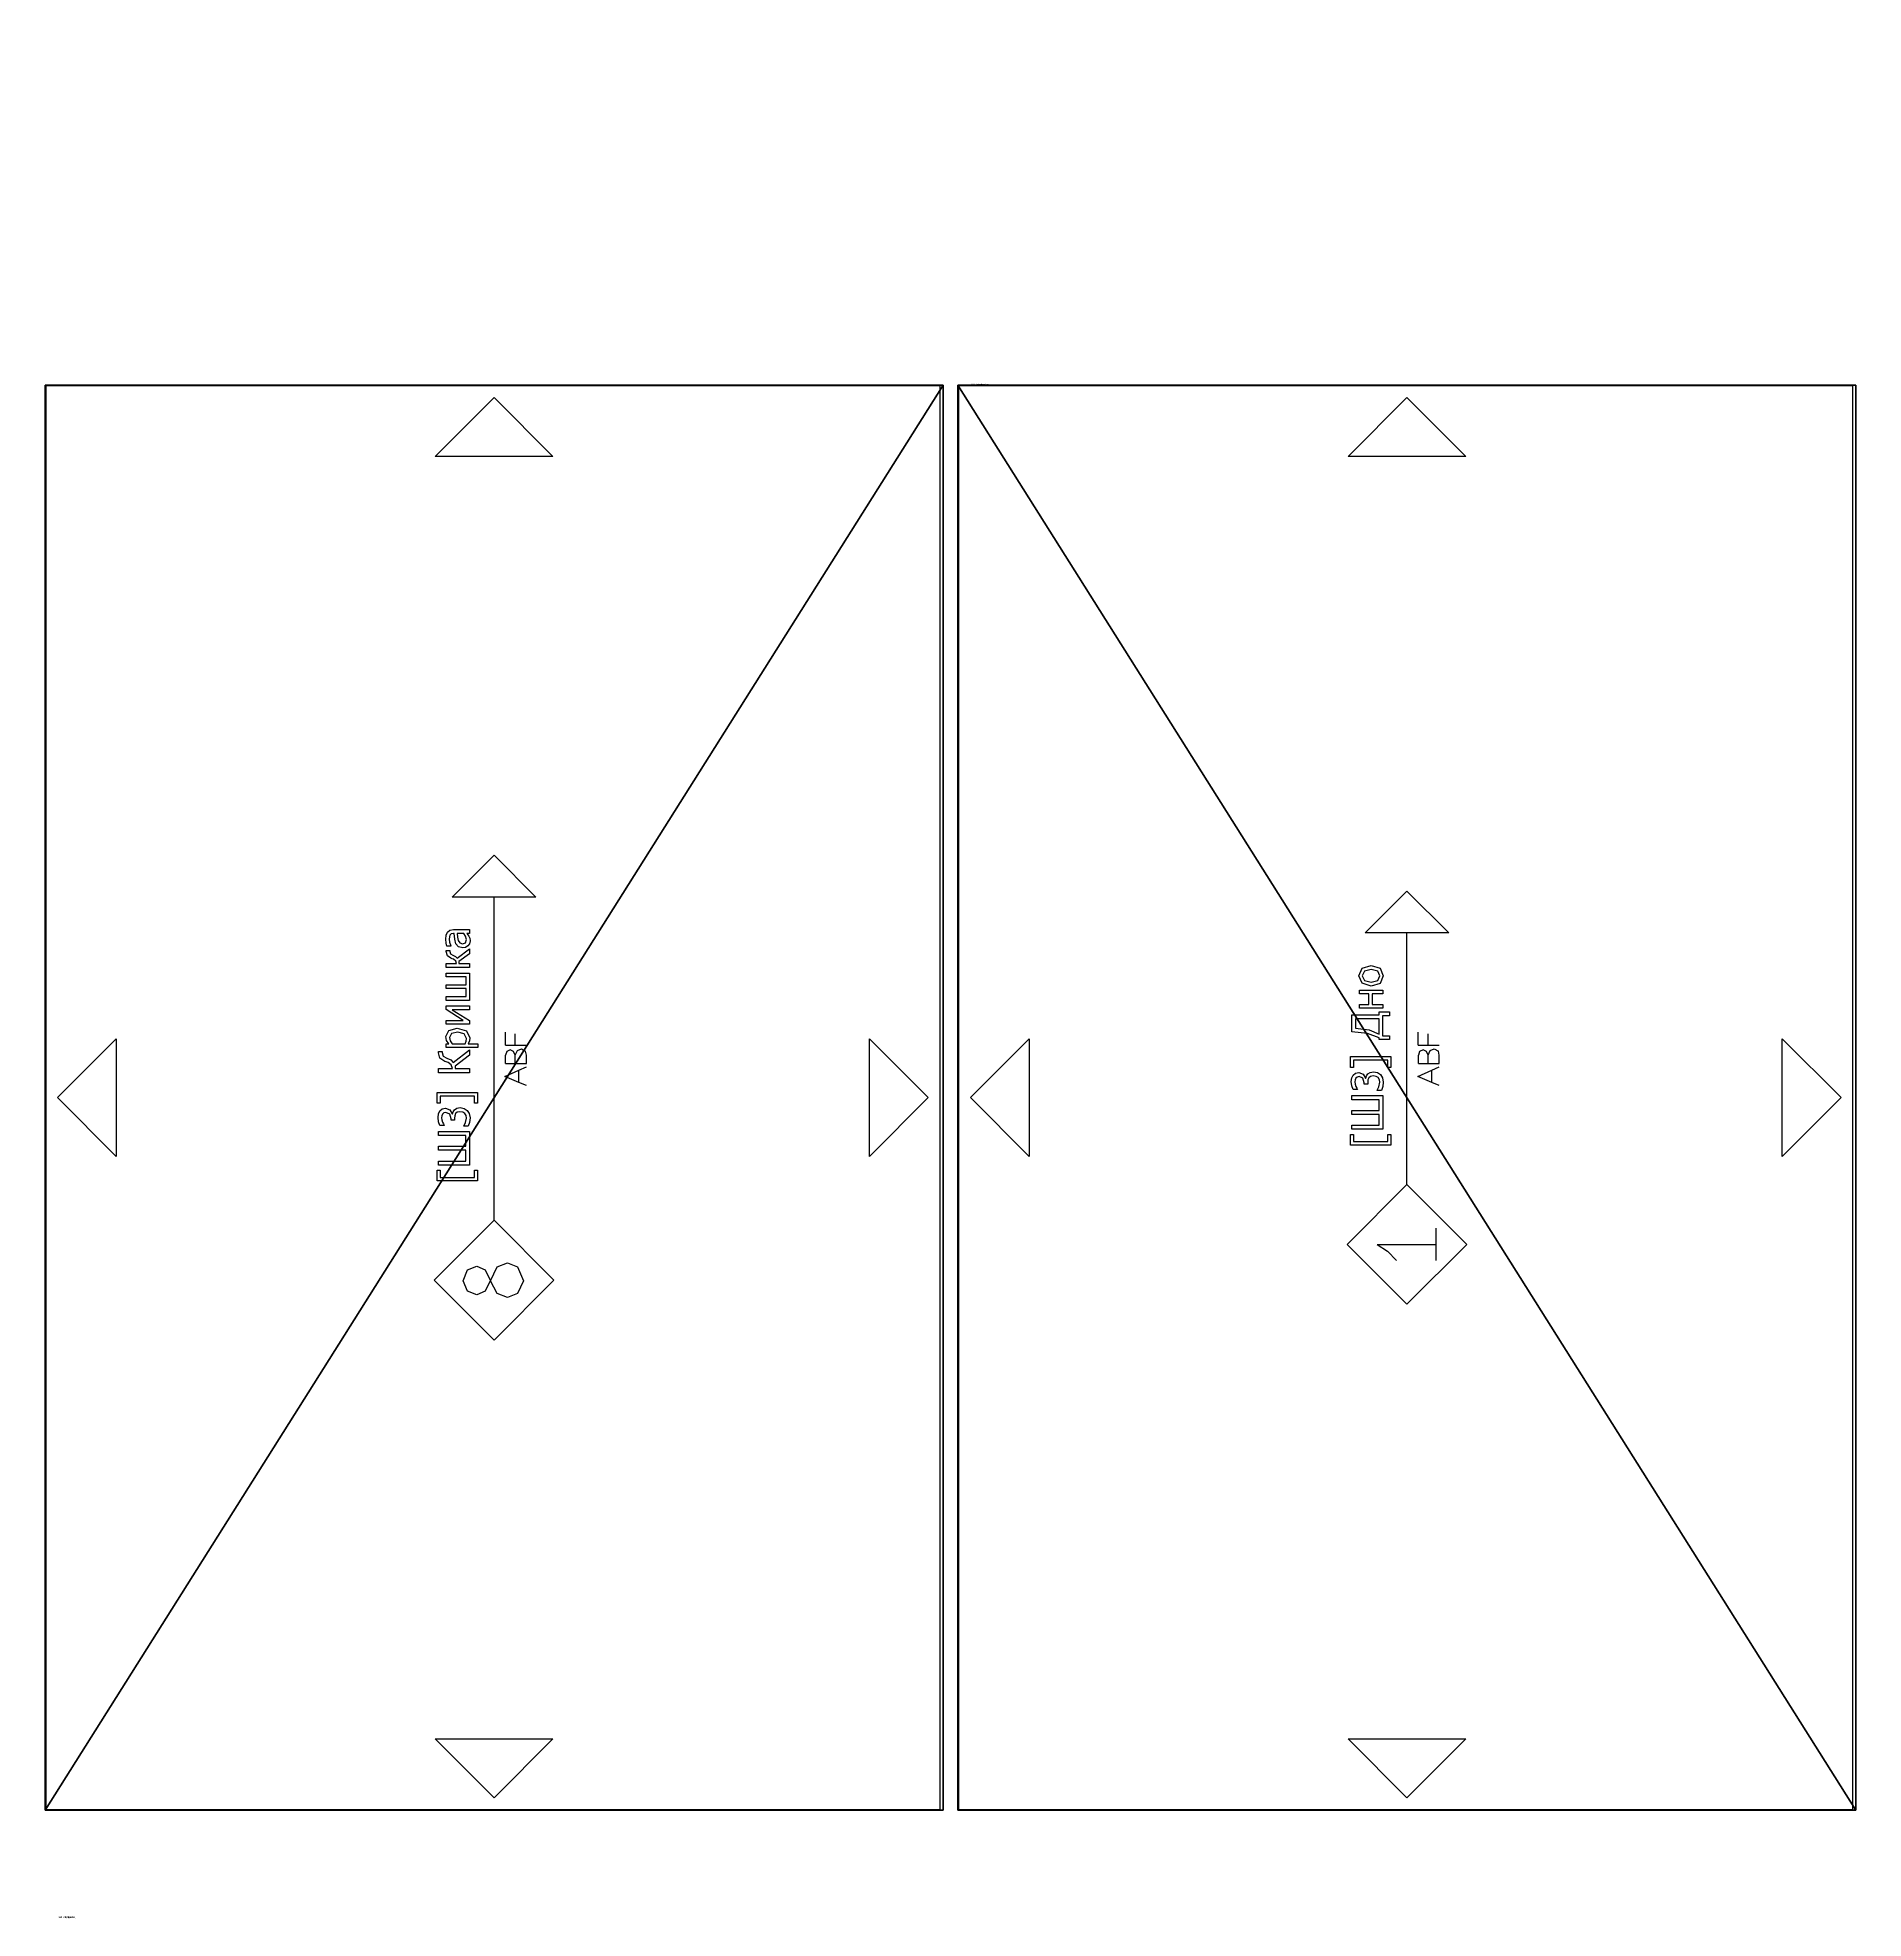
# Model space of a CAD drawing. Header units: millimetres. Extents: x -49559 to 16, y -2381 to 2097.
# Drawn here: x -9319 to -8099, y -72 to 1184 of the extents above; entities that cross this region are included whole.
import ezdxf

# ---------------------------------------------------------------- set-up
doc = ezdxf.new("R2010")
doc.units = ezdxf.units.MM
doc.header["$LTSCALE"] = 25.4
doc.layers.get('0').update_dxf_attribs({"true_color": 0xffffff})
for name, color, linetype, true_color in [('ABF_cuttingLines', 134, 'Continuous', 0x009987), ('ABF_edgeBanding', 252, 'Continuous', 0x777799), ('ABF_Label', 36, 'Continuous', 0x664400)]:
    doc.layers.add(name, color=color, linetype=linetype, true_color=true_color)

# ---------------------------------------------------------------- blocks, each defined once
blk = doc.blocks.new('Group308#1')
at = {"layer": 'ABF_Label', "color": 0}
for p, q in [((-20.14, 6.86), (-20.14, 23.92)), ((-20.14, 23.92), (-15.58, 23.92)), ((-15.58, 22.67), (-18.6, 22.67)), ((-18.6, 22.67), (-18.6, 8.11)), ((-15.58, 23.92), (-15.58, 22.67)), ((-13.4, 10.29), (-13.4, 23.33)), ((-13.4, 23.33), (-11.67, 23.33)), ((-11.67, 23.33), (-11.67, 11.8)), ((-7.13, 11.8), (-7.13, 23.33)), ((-7.13, 23.33), (-5.4, 23.33)), ((-5.4, 23.33), (-5.4, 11.8)), ((-0.86, 11.8), (-0.86, 23.33)), ((-0.86, 23.33), (0.88, 23.33)), ((0.88, 23.33), (0.88, 10.29)), ((3.41, 22.8), (4.95, 23.35)), ((3.41, 20.95), (3.41, 22.8)), ((3.51, 20.95), (3.41, 20.95)), ((4.07, 21.31), (3.51, 20.95)), ((4.8, 21.68), (4.07, 21.31)), ((5.73, 21.98), (4.8, 21.68)), ((4.95, 23.35), (6.81, 23.6)), ((5.71, 16.63), (5.71, 18.09)), ((5.71, 18.09), (6.29, 18.09)), ((6.46, 16.63), (5.71, 16.63)), ((6.67, 22.09), (5.73, 21.98)), ((6.29, 18.09), (8.21, 18.65)), ((7.55, 16.53), (6.46, 16.63)), ((7.53, 22), (6.67, 22.09)), ((6.81, 23.6), (8.36, 23.42)), ((8.27, 21.69), (7.53, 22)), ((8.42, 16.17), (7.55, 16.53)), ((8.21, 18.65), (8.95, 20.28)), ((8.76, 21.12), (8.27, 21.69)), ((10.01, 18.57), (8.31, 17.53)), ((8.31, 17.53), (8.31, 17.41)), ((8.31, 17.41), (9.19, 17.14)), ((8.36, 23.42), (9.56, 22.87)), ((8.99, 15.45), (8.42, 16.17)), ((8.95, 20.28), (8.76, 21.12)), ((9.19, 17.14), (10.06, 16.57)), ((9.56, 22.87), (10.43, 21.85)), ((10.72, 20.46), (10.01, 18.57)), ((10.06, 16.57), (10.72, 15.6)), ((10.43, 21.85), (10.72, 20.46)), ((12.85, 22.67), (12.85, 23.92)), ((12.85, 23.92), (17.4, 23.92)), ((15.87, 22.67), (12.85, 22.67)), ((15.87, 8.11), (15.87, 22.67)), ((17.4, 23.92), (17.4, 6.86)), ((25.33, 11.83), (27.16, 16.72)), ((28.7, 16.09), (27, 11.83)), ((27.16, 16.72), (27.86, 23.33)), ((27.86, 23.33), (35.14, 23.33)), ((29.49, 21.83), (28.7, 16.09)), ((33.41, 21.83), (29.49, 21.83)), ((33.41, 11.83), (33.41, 21.83)), ((35.14, 23.33), (35.14, 11.83)), ((37.92, 10.29), (37.92, 20.07)), ((37.92, 20.07), (39.56, 20.07)), ((39.56, 20.07), (39.56, 16.12)), ((39.56, 16.12), (43.99, 16.12)), ((43.99, 16.12), (43.99, 20.07)), ((43.99, 20.07), (45.64, 20.07)), ((45.64, 20.07), (45.64, 10.29)), ((47.32, 15.18), (48.53, 18.99)), ((48.53, 18.99), (51.7, 20.35)), ((49.72, 18), (49.02, 15.18)), ((51.7, 18.93), (49.72, 18)), ((51.7, 20.35), (54.87, 18.99)), ((53.67, 18), (51.7, 18.93)), ((54.36, 15.18), (53.67, 18)), ((54.87, 18.99), (56.06, 15.18)), ((-65.16, 8.26), (-69.13, 4.4)), ((-62.24, 12.66), (-65.16, 8.26)), ((-62.24, 12.66), (-62.24, -12.45)), ((-18.6, 8.11), (-15.58, 8.11)), ((-15.58, 8.11), (-15.58, 6.86)), ((0.88, 10.29), (-13.4, 10.29)), ((-11.67, 11.8), (-7.13, 11.8)), ((-5.4, 11.8), (-0.86, 11.8)), ((3.05, 10.83), (3.05, 12.67)), ((3.05, 12.67), (3.17, 12.67)), ((4.67, 10.26), (3.05, 10.83)), ((3.17, 12.67), (4.65, 11.9)), ((4.65, 11.9), (6.51, 11.54)), ((6.61, 10.02), (4.67, 10.26)), ((6.51, 11.54), (7.58, 11.71)), ((8.44, 10.33), (6.61, 10.02)), ((7.58, 11.71), (8.48, 12.26)), ((9.82, 11.23), (8.44, 10.33)), ((8.48, 12.26), (9.01, 13.11)), ((9.2, 14.29), (8.99, 15.45)), ((9.01, 13.11), (9.2, 14.29)), ((10.67, 12.54), (9.82, 11.23)), ((10.97, 14.16), (10.67, 12.54)), ((10.72, 15.6), (10.97, 14.16)), ((12.85, 6.86), (12.85, 8.11)), ((12.85, 8.11), (15.87, 8.11)), ((24.62, 7.34), (24.62, 11.83)), ((24.62, 11.83), (25.33, 11.83)), ((34.73, 10.33), (26.27, 10.33)), ((26.27, 10.33), (26.27, 7.34)), ((27, 11.83), (33.41, 11.83)), ((34.73, 7.34), (34.73, 10.33)), ((35.14, 11.83), (36.37, 11.83)), ((36.37, 11.83), (36.37, 7.34)), ((39.56, 10.29), (37.92, 10.29)), ((43.99, 14.7), (39.56, 14.7)), ((39.56, 14.7), (39.56, 10.29)), ((43.99, 10.29), (43.99, 14.7)), ((45.64, 10.29), (43.99, 10.29)), ((48.49, 11.41), (47.32, 15.18)), ((51.7, 10.02), (48.49, 11.41)), ((49.02, 15.18), (49.72, 12.39)), ((49.72, 12.39), (51.7, 11.44)), ((51.7, 11.44), (53.67, 12.37)), ((54.87, 11.36), (51.7, 10.02)), ((53.67, 12.37), (54.36, 15.18)), ((56.06, 15.18), (54.87, 11.36)), ((-36.83, 0), (69.85, 0)), ((-15.58, 6.86), (-20.14, 6.86)), ((17.4, 6.86), (12.85, 6.86)), ((26.27, 7.34), (24.62, 7.34)), ((36.37, 7.34), (34.73, 7.34)), ((6.49, -10.57), (8.95, -4.58)), ((8.95, -4.58), (11.61, -10.57)), ((14.53, -4.88), (17.96, -4.88)), ((14.53, -4.88), (14.53, -8.98)), ((19.51, -5.38), (17.96, -4.88)), ((20.29, -6.84), (19.51, -5.38)), ((19.55, -8.25), (20.29, -6.84)), ((22.27, -4.79), (22.27, -8.97)), ((22.27, -4.79), (27.81, -4.79)), ((-69.13, -12.45), (-62.24, -12.45)), ((-62.24, -12.45), (-55.33, -12.45)), ((5.21, -13.72), (6.49, -10.57)), ((6.49, -10.57), (11.61, -10.57)), ((11.61, -10.57), (13.01, -13.72)), ((14.53, -8.98), (14.53, -13.72)), ((14.53, -8.98), (17.96, -8.98)), ((14.53, -13.72), (17.96, -13.72)), ((17.96, -8.98), (19.55, -8.25)), ((17.96, -8.98), (20.04, -9.9)), ((17.96, -13.72), (19.76, -13.36)), ((20.74, -11.59), (19.76, -13.36)), ((20.04, -9.9), (20.74, -11.59)), ((22.27, -8.97), (27.09, -8.97)), ((22.27, -8.97), (22.27, -13.72))]:
    blk.add_line(p, q, dxfattribs=at)
for points in [[(-36.83, 0, 0), (-62.23, -25.4, 0), (-87.63, 0, 0), (-62.23, 25.4, 0), (-36.83, 0, 0)], [(69.85, 17.78, 0), (87.63, 0, 0), (69.85, -17.78, 0), (69.85, 17.78, 0)]]:
    blk.add_polyline3d(points, close=True, dxfattribs=at)
blk = doc.blocks.new('Group469#1')
at = {"layer": 'ABF_cuttingLines', "color": 0}
blk.add_polyline3d([(-617.6, 0.4, 0), (-20, 0.4, 0), (-20, 951.6, 0), (-617.6, 951.6, 0), (-617.6, 0.4, 0)], close=True, dxfattribs=at)
blk = doc.blocks.new('Group470#1')
at = {"layer": 'ABF_edgeBanding', "color": 0}
for points in [[(-318, 943.7, 0), (-278.7, 904.4, 0), (-357.3, 904.4, 0), (-318, 943.7, 0)], [(-609.7, 476, 0), (-570.4, 515.3, 0), (-570.4, 436.7, 0), (-609.7, 476, 0)], [(-27.9, 476, 0), (-67.2, 436.7, 0), (-67.2, 515.3, 0), (-27.9, 476, 0)], [(-318, 8.3, 0), (-357.3, 47.6, 0), (-278.7, 47.6, 0), (-318, 8.3, 0)]]:
    blk.add_polyline3d(points, close=True, dxfattribs=at)
blk = doc.blocks.new('___#8')
at = {"color": 0}
for p, q in [((-618, 0, 18), (-618, 952, 18)), ((-618, 952, 18), (-18, 952, 18)), ((-618, 0), (-618, 952)), ((-618, 952), (-18, 952)), ((-618, 0, 18), (-618, 952, 18)), ((-618, 952, 18), (-618, 952)), ((-618, 0), (-618, 952)), ((-618, 952, 18), (-18, 952, 18)), ((-618, 952), (-18, 952)), ((-618, 952, 18), (-618, 952)), ((-18, 952, 18), (-18, 0, 18)), ((-18, 952), (-18, 0)), ((-18, 952, 18), (-18, 952)), ((-18, 952, 18), (-18, 0, 18)), ((-18, 952), (-18, 0)), ((-18, 952, 18), (-18, 952)), ((-18, 0, 18), (-618, 0, 18)), ((-18, 0), (-618, 0)), ((-618, 0, 18), (-618, 0)), ((-18, 0, 18), (-618, 0, 18)), ((-618, 0, 18), (-618, 0)), ((-18, 0), (-618, 0)), ((-18, 0, 18), (-18, 0)), ((-18, 0, 18), (-18, 0))]:
    blk.add_line(p, q, dxfattribs=at)
at = {"layer": 'ABF_cuttingLines', "color": 0}
ref = blk.add_blockref('Group469#1', (0, 0, 18), dxfattribs=at)
ref.add_attrib('Skp_GroupInstanceName', '_ABF_cuttingLines', (0, 0), dxfattribs={"layer": '0', "height": 1})
at = {"layer": 'ABF_edgeBanding', "color": 0}
ref = blk.add_blockref('Group470#1', (0, 0, 18), dxfattribs=at)
ref.add_attrib('Skp_GroupInstanceName', '_ABF_edgeBanding', (0, 0), dxfattribs={"layer": '0', "height": 1})
at = {"layer": 'ABF_Label', "color": 0}
ref = blk.add_blockref('Group308#1', (-318, 476, 18), dxfattribs=dict(at, xscale=1.574803149606299, yscale=1.574803149606299, rotation=90))
ref.add_attrib('Skp_GroupInstanceName', '_ABF_Label', (0, 0), dxfattribs={"layer": '0', "height": 1})
at = {"color": 7, "true_color": 0xffffff}
mesh = blk.add_polyface(dxfattribs=at)
corners = [(-18, 0, 18), (-618, 952, 18), (-618, 0, 18), (-18, 952, 18)]
mesh.append_faces([[corners[k] for k in face] for face in [(0, 1, 2), (1, 0, 3)]], dxfattribs={"vtx0": -1, "color": 7})
at = {"color": 0}
mesh = blk.add_polyface(dxfattribs=at)
corners = [(-618, 952), (-18, 0), (-618, 0), (-18, 952)]
mesh.append_faces([[corners[k] for k in face] for face in [(0, 1, 2), (1, 0, 3)]], dxfattribs={"vtx0": -1, "color": 0})
mesh = blk.add_polyface(dxfattribs=at)
corners = [(-618, 952, 18), (-618, 0), (-618, 0, 18), (-618, 952)]
mesh.append_faces([[corners[k] for k in face] for face in [(0, 1, 2), (1, 0, 3)]], dxfattribs={"vtx0": -1, "color": 0})
mesh = blk.add_polyface(dxfattribs=at)
corners = [(-618, 952, 18), (-18, 952), (-618, 952), (-18, 952, 18)]
mesh.append_faces([[corners[k] for k in face] for face in [(0, 1, 2), (1, 0, 3)]], dxfattribs={"vtx0": -1, "color": 0})
mesh = blk.add_polyface(dxfattribs=at)
corners = [(-18, 952), (-18, 0, 18), (-18, 0), (-18, 952, 18)]
mesh.append_faces([[corners[k] for k in face] for face in [(0, 1, 2), (1, 0, 3)]], dxfattribs={"vtx0": -1, "color": 0})
mesh = blk.add_polyface(dxfattribs=at)
corners = [(-18, 0, 18), (-618, 0), (-18, 0), (-618, 0, 18)]
mesh.append_faces([[corners[k] for k in face] for face in [(0, 1, 2), (1, 0, 3)]], dxfattribs={"vtx0": -1, "color": 0})
blk = doc.blocks.new('Group322#1')
at = {"layer": 'ABF_Label', "color": 0}
for p, q in [((-35.35, 7.03), (-35.35, 24.09)), ((-35.35, 24.09), (-30.79, 24.09)), ((-30.79, 24.09), (-30.79, 22.84)), ((-2.36, 22.84), (-2.36, 24.09)), ((-2.36, 24.09), (2.19, 24.09)), ((2.19, 24.09), (2.19, 7.03)), ((-30.79, 22.84), (-33.81, 22.84)), ((-33.81, 22.84), (-33.81, 8.29)), ((-28.61, 10.47), (-28.61, 23.51)), ((-28.61, 23.51), (-26.88, 23.51)), ((-26.88, 23.51), (-26.88, 11.97)), ((-22.34, 11.97), (-22.34, 23.51)), ((-22.34, 23.51), (-20.6, 23.51)), ((-20.6, 23.51), (-20.6, 11.97)), ((-16.07, 11.97), (-16.07, 23.51)), ((-16.07, 23.51), (-14.33, 23.51)), ((-14.33, 23.51), (-14.33, 10.47)), ((-11.8, 22.97), (-10.26, 23.53)), ((-11.8, 21.13), (-11.8, 22.97)), ((-11.7, 21.13), (-11.8, 21.13)), ((-11.14, 21.48), (-11.7, 21.13)), ((-10.41, 21.85), (-11.14, 21.48)), ((-9.48, 22.15), (-10.41, 21.85)), ((-10.26, 23.53), (-8.4, 23.78)), ((-9.5, 16.81), (-9.5, 18.26)), ((-9.5, 18.26), (-8.92, 18.26)), ((-8.75, 16.81), (-9.5, 16.81)), ((-8.54, 22.26), (-9.48, 22.15)), ((-8.92, 18.26), (-7, 18.82)), ((-7.66, 16.71), (-8.75, 16.81)), ((-7.68, 22.18), (-8.54, 22.26)), ((-8.4, 23.78), (-6.85, 23.6)), ((-6.94, 21.86), (-7.68, 22.18)), ((-6.79, 16.34), (-7.66, 16.71)), ((-7, 18.82), (-6.26, 20.45)), ((-6.45, 21.3), (-6.94, 21.86)), ((-5.2, 18.74), (-6.9, 17.71)), ((-6.9, 17.71), (-6.9, 17.59)), ((-6.9, 17.59), (-6.02, 17.32)), ((-6.85, 23.6), (-5.65, 23.04)), ((-6.22, 15.63), (-6.79, 16.34)), ((-6.26, 20.45), (-6.45, 21.3)), ((-6.02, 17.32), (-5.15, 16.75)), ((-5.65, 23.04), (-4.78, 22.03)), ((-4.49, 20.64), (-5.2, 18.74)), ((-5.15, 16.75), (-4.49, 15.78)), ((-4.78, 22.03), (-4.49, 20.64)), ((0.66, 22.84), (-2.36, 22.84)), ((0.66, 8.29), (0.66, 22.84)), ((10.58, 10.47), (10.58, 23.51)), ((10.58, 23.51), (12.31, 23.51)), ((12.31, 23.51), (12.31, 17.63)), ((12.31, 17.63), (13.93, 18.15)), ((13.41, 16.44), (12.31, 16.44)), ((12.31, 16.44), (12.31, 10.47)), ((18.01, 10.47), (13.41, 16.44)), ((13.93, 18.15), (14.91, 19.53)), ((14.91, 19.53), (15.2, 20.28)), ((16.01, 18.27), (14.93, 17.32)), ((14.93, 17.32), (20.22, 10.47)), ((15.2, 20.28), (15.4, 20.88)), ((15.4, 20.88), (16.74, 22.94)), ((16.81, 19.97), (16.01, 18.27)), ((16.74, 22.94), (19, 23.51)), ((17.6, 21.54), (16.81, 19.97)), ((19.1, 21.96), (17.6, 21.54)), ((19, 23.51), (19.54, 23.51)), ((19.54, 21.96), (19.1, 21.96)), ((19.54, 23.51), (19.54, 21.96)), ((21.25, 6.86), (21.25, 20.25)), ((21.25, 20.25), (22.9, 20.25)), ((22.9, 20.25), (22.9, 19.23)), ((22.9, 19.23), (24.26, 20.15)), ((24.14, 18.64), (22.9, 17.84)), ((22.9, 17.84), (22.9, 12.3)), ((25.49, 18.95), (24.14, 18.64)), ((24.26, 20.15), (25.89, 20.52)), ((27.23, 18.03), (25.49, 18.95)), ((25.89, 20.52), (28.52, 19.19)), ((27.76, 15.43), (27.23, 18.03)), ((28.52, 19.19), (29.46, 15.62)), ((31.17, 10.47), (31.17, 20.25)), ((31.17, 20.25), (32.8, 20.25)), ((37.26, 17.76), (32.66, 10.47)), ((32.8, 20.25), (32.8, 13.07)), ((32.8, 13.07), (37.35, 20.25)), ((37.26, 10.47), (37.26, 17.76)), ((37.35, 20.25), (38.89, 20.25)), ((38.89, 20.25), (38.89, 10.47)), ((41.27, 10.47), (41.27, 20.25)), ((41.27, 20.25), (42.92, 20.25)), ((42.92, 20.25), (42.92, 11.86)), ((46.24, 11.86), (46.24, 20.25)), ((46.24, 20.25), (47.89, 20.25)), ((47.89, 20.25), (47.89, 11.86)), ((51.21, 11.86), (51.21, 20.25)), ((51.21, 20.25), (52.85, 20.25)), ((52.85, 20.25), (52.85, 10.47)), ((55.24, 10.47), (55.24, 20.25)), ((55.24, 20.25), (56.88, 20.25)), ((56.88, 20.25), (56.88, 15.99)), ((56.88, 15.99), (57.97, 16.26)), ((57.97, 16.26), (58.74, 17.26)), ((58.74, 17.26), (58.95, 17.77)), ((58.95, 17.77), (59.14, 18.28)), ((59.86, 16.32), (59.13, 15.67)), ((59.14, 18.28), (60.21, 19.8)), ((60.44, 17.51), (59.86, 16.32)), ((60.21, 19.8), (61.99, 20.25)), ((61.02, 18.55), (60.44, 17.51)), ((62.06, 18.83), (61.02, 18.55)), ((61.99, 20.25), (62.44, 20.25)), ((62.44, 18.83), (62.06, 18.83)), ((62.44, 20.25), (62.44, 18.83)), ((63.92, 15.03), (65.27, 16.17)), ((64.28, 20.04), (65.59, 20.33)), ((64.28, 18.37), (64.28, 20.04)), ((64.38, 18.37), (64.28, 18.37)), ((65.92, 18.86), (64.38, 18.37)), ((65.27, 16.17), (67.22, 16.69)), ((65.59, 20.33), (67.27, 20.49)), ((67.26, 19.03), (65.92, 18.86)), ((67.22, 16.69), (69.64, 16.9)), ((68.2, 18.97), (67.26, 19.03)), ((67.27, 20.49), (68.97, 20.33)), ((68.97, 18.7), (68.2, 18.97)), ((68.97, 20.33), (70.21, 19.76)), ((69.46, 18.15), (68.97, 18.7)), ((69.64, 17.22), (69.46, 18.15)), ((69.64, 16.9), (69.64, 17.22)), ((70.21, 19.76), (71.01, 18.72)), ((71.01, 18.72), (71.27, 17.16)), ((71.27, 17.16), (71.27, 10.47)), ((-83.7, 7.35), (-82.15, 11.22)), ((-82.15, 11.22), (-77.68, 13.16)), ((-77.68, 13.16), (-73.1, 11.22)), ((-73.1, 11.22), (-71.5, 7.35)), ((-33.81, 8.29), (-30.79, 8.29)), ((-30.79, 8.29), (-30.79, 7.03)), ((-14.33, 10.47), (-28.61, 10.47)), ((-26.88, 11.97), (-22.34, 11.97)), ((-20.6, 11.97), (-16.07, 11.97)), ((-12.16, 11), (-12.16, 12.85)), ((-12.16, 12.85), (-12.04, 12.85)), ((-10.54, 10.43), (-12.16, 11)), ((-12.04, 12.85), (-10.56, 12.08)), ((-10.56, 12.08), (-8.7, 11.71)), ((-8.6, 10.2), (-10.54, 10.43)), ((-8.7, 11.71), (-7.63, 11.88)), ((-6.77, 10.5), (-8.6, 10.2)), ((-7.63, 11.88), (-6.73, 12.44)), ((-5.39, 11.4), (-6.77, 10.5)), ((-6.73, 12.44), (-6.2, 13.29)), ((-6.01, 14.46), (-6.22, 15.63)), ((-6.2, 13.29), (-6.01, 14.46)), ((-4.54, 12.71), (-5.39, 11.4)), ((-4.23, 14.34), (-4.54, 12.71)), ((-4.49, 15.78), (-4.23, 14.34)), ((-2.36, 7.03), (-2.36, 8.29)), ((-2.36, 8.29), (0.66, 8.29)), ((12.31, 10.47), (10.58, 10.47)), ((20.22, 10.47), (18.01, 10.47)), ((22.9, 12.3), (24.01, 11.87)), ((24.05, 10.44), (22.9, 10.96)), ((22.9, 10.96), (22.9, 6.86)), ((24.01, 11.87), (25.06, 11.75)), ((25.33, 10.27), (24.05, 10.44)), ((25.06, 11.75), (27.05, 12.69)), ((28.29, 11.72), (25.33, 10.27)), ((27.05, 12.69), (27.76, 15.43)), ((29.46, 15.62), (28.29, 11.72)), ((32.66, 10.47), (31.17, 10.47)), ((38.89, 10.47), (37.26, 10.47)), ((52.85, 10.47), (41.27, 10.47)), ((42.92, 11.86), (46.24, 11.86)), ((47.89, 11.86), (51.21, 11.86)), ((56.88, 10.47), (55.24, 10.47)), ((57.71, 14.98), (56.88, 14.98)), ((56.88, 14.98), (56.88, 10.47)), ((61.06, 10.47), (57.71, 14.98)), ((59.13, 15.67), (63.11, 10.47)), ((63.11, 10.47), (61.06, 10.47)), ((63.49, 13.3), (63.92, 15.03)), ((63.72, 12.06), (63.49, 13.3)), ((64.35, 11.06), (63.72, 12.06)), ((65.31, 10.42), (64.35, 11.06)), ((65.62, 14.57), (65.19, 13.41)), ((65.19, 13.41), (65.66, 12.14)), ((66.46, 10.2), (65.31, 10.42)), ((66.7, 15.19), (65.62, 14.57)), ((65.66, 12.14), (67.04, 11.71)), ((67.6, 10.32), (66.46, 10.2)), ((68.15, 15.45), (66.7, 15.19)), ((67.04, 11.71), (68.45, 12.05)), ((68.44, 10.67), (67.6, 10.32)), ((69.64, 15.59), (68.15, 15.45)), ((69.1, 11.09), (68.44, 10.67)), ((68.45, 12.05), (69.64, 12.88)), ((69.64, 11.51), (69.1, 11.09)), ((69.64, 12.88), (69.64, 15.59)), ((69.64, 10.47), (69.64, 11.51)), ((71.27, 10.47), (69.64, 10.47)), ((-82.15, 3.74), (-83.7, 7.35)), ((-83.06, -1.36), (-77.68, 1.54)), ((-82.15, 3.74), (-77.68, 1.54)), ((-73.1, 3.74), (-77.68, 1.54)), ((-77.68, 1.54), (-71.79, -1.36)), ((-71.5, 7.35), (-73.1, 3.74)), ((-52.04, 0), (85.06, 0)), ((-30.79, 7.03), (-35.35, 7.03)), ((2.19, 7.03), (-2.36, 7.03)), ((22.9, 6.86), (21.25, 6.86)), ((-84.76, -5.67), (-83.06, -1.36)), ((-83.06, -9.97), (-84.76, -5.67)), ((-71.79, -1.36), (-70.12, -5.67)), ((-70.12, -5.67), (-71.79, -9.97)), ((6.49, -10.57), (8.95, -4.58)), ((8.95, -4.58), (11.61, -10.57)), ((14.53, -4.88), (17.96, -4.88)), ((14.53, -4.88), (14.53, -8.98)), ((19.51, -5.38), (17.96, -4.88)), ((20.29, -6.84), (19.51, -5.38)), ((19.55, -8.25), (20.29, -6.84)), ((22.27, -4.79), (22.27, -8.97)), ((22.27, -4.79), (27.81, -4.79)), ((-77.68, -12.45), (-83.06, -9.97)), ((-71.79, -9.97), (-77.68, -12.45)), ((5.21, -13.72), (6.49, -10.57)), ((6.49, -10.57), (11.61, -10.57)), ((11.61, -10.57), (13.01, -13.72)), ((14.53, -8.98), (14.53, -13.72)), ((14.53, -8.98), (17.96, -8.98)), ((14.53, -13.72), (17.96, -13.72)), ((17.96, -8.98), (19.55, -8.25)), ((17.96, -8.98), (20.04, -9.9)), ((17.96, -13.72), (19.76, -13.36)), ((20.74, -11.59), (19.76, -13.36)), ((20.04, -9.9), (20.74, -11.59)), ((22.27, -8.97), (27.09, -8.97)), ((22.27, -8.97), (22.27, -13.72))]:
    blk.add_line(p, q, dxfattribs=at)
for points in [[(-52.04, 0, 0), (-77.44, -25.4, 0), (-102.84, 0, 0), (-77.44, 25.4, 0), (-52.04, 0, 0)], [(85.06, 17.78, 0), (102.84, 0, 0), (85.06, -17.78, 0), (85.06, 17.78, 0)]]:
    blk.add_polyline3d(points, close=True, dxfattribs=at)
blk = doc.blocks.new('Group471#1')
at = {"layer": 'ABF_cuttingLines', "color": 0}
blk.add_polyline3d([(-617.6, -951.6, 0), (-20, -951.6, 0), (-20, -0.4, 0), (-617.6, -0.4, 0), (-617.6, -951.6, 0)], close=True, dxfattribs=at)
blk = doc.blocks.new('Group472#1')
at = {"layer": 'ABF_edgeBanding', "color": 0}
for points in [[(-318, -8.3, 0), (-278.7, -47.6, 0), (-357.3, -47.6, 0), (-318, -8.3, 0)], [(-609.7, -476, 0), (-570.4, -436.7, 0), (-570.4, -515.3, 0), (-609.7, -476, 0)], [(-27.9, -476, 0), (-67.2, -515.3, 0), (-67.2, -436.7, 0), (-27.9, -476, 0)], [(-318, -943.7, 0), (-357.3, -904.4, 0), (-278.7, -904.4, 0), (-318, -943.7, 0)]]:
    blk.add_polyline3d(points, close=True, dxfattribs=at)
blk = doc.blocks.new('___#9')
at = {"color": 0}
for p, q in [((-618, 0), (-618, -952)), ((-18, 0), (-618, 0)), ((-618, 0, 18), (-618, -952, 18)), ((-18, 0, 18), (-618, 0, 18)), ((-618, 0), (-618, -952)), ((-618, 0, 18), (-618, -952, 18)), ((-618, 0), (-618, 0, 18)), ((-18, 0), (-618, 0)), ((-618, 0), (-618, 0, 18)), ((-18, 0, 18), (-618, 0, 18)), ((-18, -952), (-18, 0)), ((-18, -952, 18), (-18, 0, 18)), ((-18, -952), (-18, 0)), ((-18, 0), (-18, 0, 18)), ((-18, -952, 18), (-18, 0, 18)), ((-18, 0), (-18, 0, 18)), ((-618, -952), (-18, -952)), ((-618, -952, 18), (-18, -952, 18)), ((-618, -952), (-618, -952, 18)), ((-618, -952), (-18, -952)), ((-618, -952, 18), (-18, -952, 18)), ((-618, -952), (-618, -952, 18)), ((-18, -952), (-18, -952, 18)), ((-18, -952), (-18, -952, 18))]:
    blk.add_line(p, q, dxfattribs=at)
at = {"layer": 'ABF_cuttingLines', "color": 0}
ref = blk.add_blockref('Group471#1', (0, 0, 18), dxfattribs=at)
ref.add_attrib('Skp_GroupInstanceName', '_ABF_cuttingLines', (0, 0), dxfattribs={"layer": '0', "height": 1})
at = {"layer": 'ABF_edgeBanding', "color": 0}
ref = blk.add_blockref('Group472#1', (0, 0, 18), dxfattribs=at)
ref.add_attrib('Skp_GroupInstanceName', '_ABF_edgeBanding', (0, 0), dxfattribs={"layer": '0', "height": 1})
at = {"layer": 'ABF_Label', "color": 0}
ref = blk.add_blockref('Group322#1', (-318, -476, 18), dxfattribs=dict(at, xscale=1.574803149606299, yscale=1.574803149606299, rotation=90))
ref.add_attrib('Skp_GroupInstanceName', '_ABF_Label', (0, 0), dxfattribs={"layer": '0', "height": 1})
at = {"color": 0}
mesh = blk.add_polyface(dxfattribs=at)
corners = [(-18, 0), (-618, -952), (-618, 0), (-18, -952)]
mesh.append_faces([[corners[k] for k in face] for face in [(0, 1, 2), (1, 0, 3)]], dxfattribs={"vtx0": -1, "color": 0})
at = {"color": 7, "true_color": 0xffffff}
mesh = blk.add_polyface(dxfattribs=at)
corners = [(-618, -952, 18), (-18, 0, 18), (-618, 0, 18), (-18, -952, 18)]
mesh.append_faces([[corners[k] for k in face] for face in [(0, 1, 2), (1, 0, 3)]], dxfattribs={"vtx0": -1, "color": 7})
at = {"color": 0}
mesh = blk.add_polyface(dxfattribs=at)
corners = [(-618, 0, 18), (-618, -952), (-618, -952, 18), (-618, 0)]
mesh.append_faces([[corners[k] for k in face] for face in [(0, 1, 2), (1, 0, 3)]], dxfattribs={"vtx0": -1, "color": 0})
mesh = blk.add_polyface(dxfattribs=at)
corners = [(-618, 0, 18), (-18, 0), (-618, 0), (-18, 0, 18)]
mesh.append_faces([[corners[k] for k in face] for face in [(0, 1, 2), (1, 0, 3)]], dxfattribs={"vtx0": -1, "color": 0})
mesh = blk.add_polyface(dxfattribs=at)
corners = [(-18, 0), (-18, -952, 18), (-18, -952), (-18, 0, 18)]
mesh.append_faces([[corners[k] for k in face] for face in [(0, 1, 2), (1, 0, 3)]], dxfattribs={"vtx0": -1, "color": 0})
mesh = blk.add_polyface(dxfattribs=at)
corners = [(-18, -952), (-618, -952, 18), (-618, -952), (-18, -952, 18)]
mesh.append_faces([[corners[k] for k in face] for face in [(0, 1, 2), (1, 0, 3)]], dxfattribs={"vtx0": -1, "color": 0})
blk = doc.blocks.new('Group318#1')
at = {"layer": 'ABF_Label', "color": 0}
for p, q in [((-29.14, 7.03), (-29.14, 24.09)), ((-29.14, 24.09), (-24.58, 24.09)), ((-24.58, 24.09), (-24.58, 22.84)), ((3.85, 22.84), (3.85, 24.09)), ((3.85, 24.09), (8.4, 24.09)), ((8.4, 24.09), (8.4, 7.03)), ((-24.58, 22.84), (-27.6, 22.84)), ((-27.6, 22.84), (-27.6, 8.29)), ((-22.4, 10.47), (-22.4, 23.51)), ((-22.4, 23.51), (-20.67, 23.51)), ((-20.67, 23.51), (-20.67, 11.97)), ((-16.13, 11.97), (-16.13, 23.51)), ((-16.13, 23.51), (-14.39, 23.51)), ((-14.39, 23.51), (-14.39, 11.97)), ((-9.86, 11.97), (-9.86, 23.51)), ((-9.86, 23.51), (-8.12, 23.51)), ((-8.12, 23.51), (-8.12, 10.47)), ((-5.59, 22.97), (-4.05, 23.53)), ((-5.59, 21.13), (-5.59, 22.97)), ((-5.49, 21.13), (-5.59, 21.13)), ((-4.93, 21.48), (-5.49, 21.13)), ((-4.2, 21.85), (-4.93, 21.48)), ((-3.27, 22.15), (-4.2, 21.85)), ((-4.05, 23.53), (-2.19, 23.78)), ((-3.29, 16.81), (-3.29, 18.26)), ((-3.29, 18.26), (-2.71, 18.26)), ((-2.54, 16.81), (-3.29, 16.81)), ((-2.33, 22.26), (-3.27, 22.15)), ((-2.71, 18.26), (-0.79, 18.82)), ((-1.45, 16.71), (-2.54, 16.81)), ((-1.47, 22.18), (-2.33, 22.26)), ((-2.19, 23.78), (-0.64, 23.6)), ((-0.73, 21.86), (-1.47, 22.18)), ((-0.58, 16.34), (-1.45, 16.71)), ((-0.79, 18.82), (-0.05, 20.45)), ((-0.24, 21.3), (-0.73, 21.86)), ((1.01, 18.74), (-0.69, 17.71)), ((-0.69, 17.71), (-0.69, 17.59)), ((-0.69, 17.59), (0.19, 17.32)), ((-0.64, 23.6), (0.56, 23.04)), ((-0.01, 15.63), (-0.58, 16.34)), ((-0.05, 20.45), (-0.24, 21.3)), ((0.19, 17.32), (1.06, 16.75)), ((0.56, 23.04), (1.43, 22.03)), ((1.72, 20.64), (1.01, 18.74)), ((1.06, 16.75), (1.72, 15.78)), ((1.43, 22.03), (1.72, 20.64)), ((6.87, 22.84), (3.85, 22.84)), ((6.87, 8.29), (6.87, 22.84)), ((16.79, 10.47), (16.79, 23.51)), ((16.79, 23.51), (18.52, 23.51)), ((18.52, 23.51), (18.52, 11.99)), ((24.43, 11.99), (24.43, 23.51)), ((24.43, 23.51), (26.17, 23.51)), ((26.17, 23.51), (26.17, 11.99)), ((28.27, 15.3), (29.52, 19.11)), ((29.52, 19.11), (32.8, 20.52)), ((30.19, 17.54), (29.94, 16.45)), ((29.94, 16.45), (35.12, 16.45)), ((30.75, 18.39), (30.19, 17.54)), ((31.58, 18.97), (30.75, 18.39)), ((32.7, 19.16), (31.58, 18.97)), ((33.82, 18.97), (32.7, 19.16)), ((32.8, 20.52), (34.41, 20.26)), ((34.56, 18.41), (33.82, 18.97)), ((34.41, 20.26), (35.63, 19.44)), ((34.96, 17.6), (34.56, 18.41)), ((35.12, 16.45), (34.96, 17.6)), ((35.63, 19.44), (36.44, 18.06)), ((36.44, 18.06), (36.72, 16.08)), ((36.72, 16.08), (36.72, 15.19)), ((38.38, 10.47), (38.38, 20.25)), ((38.38, 20.25), (40.03, 20.25)), ((40.03, 20.25), (40.03, 16.29)), ((40.03, 16.29), (44.46, 16.29)), ((44.46, 16.29), (44.46, 20.25)), ((44.46, 20.25), (46.11, 20.25)), ((46.11, 20.25), (46.11, 10.47)), ((47.33, 18.8), (47.33, 20.25)), ((47.33, 20.25), (55.63, 20.25)), ((50.66, 18.8), (47.33, 18.8)), ((50.66, 10.47), (50.66, 18.8)), ((55.63, 18.8), (52.3, 18.8)), ((52.3, 18.8), (52.3, 10.47)), ((55.63, 20.25), (55.63, 18.8)), ((56.86, 6.86), (56.86, 20.25)), ((56.86, 20.25), (58.5, 20.25)), ((58.5, 20.25), (58.5, 19.23)), ((58.5, 19.23), (59.87, 20.15)), ((59.74, 18.64), (58.5, 17.84)), ((58.5, 17.84), (58.5, 12.3)), ((61.1, 18.95), (59.74, 18.64)), ((59.87, 20.15), (61.5, 20.52)), ((62.83, 18.03), (61.1, 18.95)), ((61.5, 20.52), (64.12, 19.19)), ((63.36, 15.43), (62.83, 18.03)), ((64.12, 19.19), (65.06, 15.62)), ((-78.13, 3.84), (-75.9, 10.5)), ((-75.9, 10.5), (-71.17, 12.65)), ((-71.17, 12.65), (-66.89, 10.97)), ((-66.89, 10.97), (-65.16, 8.27)), ((-27.6, 8.29), (-24.58, 8.29)), ((-24.58, 8.29), (-24.58, 7.03)), ((-8.12, 10.47), (-22.4, 10.47)), ((-20.67, 11.97), (-16.13, 11.97)), ((-14.39, 11.97), (-9.86, 11.97)), ((-5.95, 11), (-5.95, 12.85)), ((-5.95, 12.85), (-5.83, 12.85)), ((-4.33, 10.43), (-5.95, 11)), ((-5.83, 12.85), (-4.35, 12.08)), ((-4.35, 12.08), (-2.49, 11.71)), ((-2.39, 10.2), (-4.33, 10.43)), ((-2.49, 11.71), (-1.42, 11.88)), ((-0.56, 10.5), (-2.39, 10.2)), ((-1.42, 11.88), (-0.52, 12.44)), ((0.82, 11.4), (-0.56, 10.5)), ((-0.52, 12.44), (0.01, 13.29)), ((0.2, 14.46), (-0.01, 15.63)), ((0.01, 13.29), (0.2, 14.46)), ((1.67, 12.71), (0.82, 11.4)), ((1.98, 14.34), (1.67, 12.71)), ((1.72, 15.78), (1.98, 14.34)), ((3.85, 7.03), (3.85, 8.29)), ((3.85, 8.29), (6.87, 8.29)), ((25.75, 10.47), (16.79, 10.47)), ((18.52, 11.99), (24.43, 11.99)), ((25.75, 7.51), (25.75, 10.47)), ((26.17, 11.99), (27.4, 11.99)), ((27.4, 11.99), (27.4, 7.51)), ((29.56, 11.56), (28.27, 15.3)), ((33.19, 10.24), (29.56, 11.56)), ((36.72, 15.19), (29.94, 15.19)), ((29.94, 15.19), (30.8, 12.58)), ((30.8, 12.58), (33.17, 11.68)), ((33.17, 11.68), (34.24, 11.8)), ((34.18, 10.31), (33.19, 10.24)), ((35.05, 10.51), (34.18, 10.31)), ((34.24, 11.8), (35.18, 12.11)), ((35.82, 10.78), (35.05, 10.51)), ((35.18, 12.11), (35.93, 12.5)), ((36.54, 11.06), (35.82, 10.78)), ((35.93, 12.5), (36.44, 12.86)), ((36.44, 12.86), (36.54, 12.86)), ((36.54, 12.86), (36.54, 11.06)), ((40.03, 10.47), (38.38, 10.47)), ((44.46, 14.87), (40.03, 14.87)), ((40.03, 14.87), (40.03, 10.47)), ((44.46, 10.47), (44.46, 14.87)), ((46.11, 10.47), (44.46, 10.47)), ((52.3, 10.47), (50.66, 10.47)), ((58.5, 12.3), (59.61, 11.87)), ((59.65, 10.44), (58.5, 10.96)), ((58.5, 10.96), (58.5, 6.86)), ((59.61, 11.87), (60.67, 11.75)), ((60.94, 10.27), (59.65, 10.44)), ((60.67, 11.75), (62.65, 12.69)), ((63.89, 11.72), (60.94, 10.27)), ((62.65, 12.69), (63.36, 15.43)), ((65.06, 15.62), (63.89, 11.72)), ((-78.13, -4.58), (-78.13, 3.84)), ((-75.98, 0.41), (-78.13, -4.58)), ((-71.17, 2.88), (-75.98, 0.41)), ((-66.39, 0.95), (-71.17, 2.88)), ((-64.33, -4.58), (-66.39, 0.95)), ((-45.83, 0), (78.85, 0)), ((-24.58, 7.03), (-29.14, 7.03)), ((8.4, 7.03), (3.85, 7.03)), ((27.4, 7.51), (25.75, 7.51)), ((58.5, 6.86), (56.86, 6.86)), ((-76.3, -10.14), (-78.13, -4.58)), ((-64.33, -4.58), (-66.33, -10.14)), ((6.49, -10.57), (8.95, -4.58)), ((8.95, -4.58), (11.61, -10.57)), ((14.53, -4.88), (17.96, -4.88)), ((14.53, -4.88), (14.53, -8.98)), ((19.51, -5.38), (17.96, -4.88)), ((20.29, -6.84), (19.51, -5.38)), ((19.55, -8.25), (20.29, -6.84)), ((22.27, -4.79), (22.27, -8.97)), ((22.27, -4.79), (27.81, -4.79)), ((-71.17, -12.45), (-76.3, -10.14)), ((-66.33, -10.14), (-71.17, -12.45)), ((5.21, -13.72), (6.49, -10.57)), ((6.49, -10.57), (11.61, -10.57)), ((11.61, -10.57), (13.01, -13.72)), ((14.53, -8.98), (14.53, -13.72)), ((14.53, -8.98), (17.96, -8.98)), ((14.53, -13.72), (17.96, -13.72)), ((17.96, -8.98), (19.55, -8.25)), ((17.96, -8.98), (20.04, -9.9)), ((17.96, -13.72), (19.76, -13.36)), ((20.74, -11.59), (19.76, -13.36)), ((20.04, -9.9), (20.74, -11.59)), ((22.27, -8.97), (27.09, -8.97)), ((22.27, -8.97), (22.27, -13.72))]:
    blk.add_line(p, q, dxfattribs=at)
for points in [[(-45.83, 0, 0), (-71.23, -25.4, 0), (-96.63, 0, 0), (-71.23, 25.4, 0), (-45.83, 0, 0)], [(78.85, 17.78, 0), (96.63, 0, 0), (78.85, -17.78, 0), (78.85, 17.78, 0)]]:
    blk.add_polyline3d(points, close=True, dxfattribs=at)
blk = doc.blocks.new('Group473#1')
blk = doc.blocks.new('Group474#1')
blk = doc.blocks.new('___#10')
at = {"layer": 'ABF_cuttingLines', "color": 0}
ref = blk.add_blockref('Group473#1', (0, 0, 18), dxfattribs=at)
ref.add_attrib('Skp_GroupInstanceName', '_ABF_cuttingLines', (0, 0), dxfattribs={"layer": '0', "height": 1})
at = {"layer": 'ABF_edgeBanding', "color": 0}
ref = blk.add_blockref('Group474#1', (0, 0, 18), dxfattribs=at)
ref.add_attrib('Skp_GroupInstanceName', '_ABF_edgeBanding', (0, 0), dxfattribs={"layer": '0', "height": 1})
at = {"layer": 'ABF_Label', "color": 0}
ref = blk.add_blockref('Group318#1', (-318, 1104, 18), dxfattribs=dict(at, xscale=1.574803149606299, yscale=1.574803149606299, rotation=90))
ref.add_attrib('Skp_GroupInstanceName', '_ABF_Label', (0, 0), dxfattribs={"layer": '0', "height": 1})
blk = doc.blocks.new('_48501___EGGER_W_1000_ST9___2800207018__THICKNESS_18')
at = {"color": 0}
for name, p in [('___#10', (-9306, -72)), ('___#9', (-8696, 952)), ('___#8', (-8086, 0))]:
    blk.add_blockref(name, p, dxfattribs=at)

msp = doc.modelspace()

# ---------------------------------------------------------------- block references
at = {"color": 0}
msp.add_blockref('_48501___EGGER_W_1000_ST9___2800207018__THICKNESS_18', (0, 0), dxfattribs=at)

doc.saveas('drawing.dxf')
